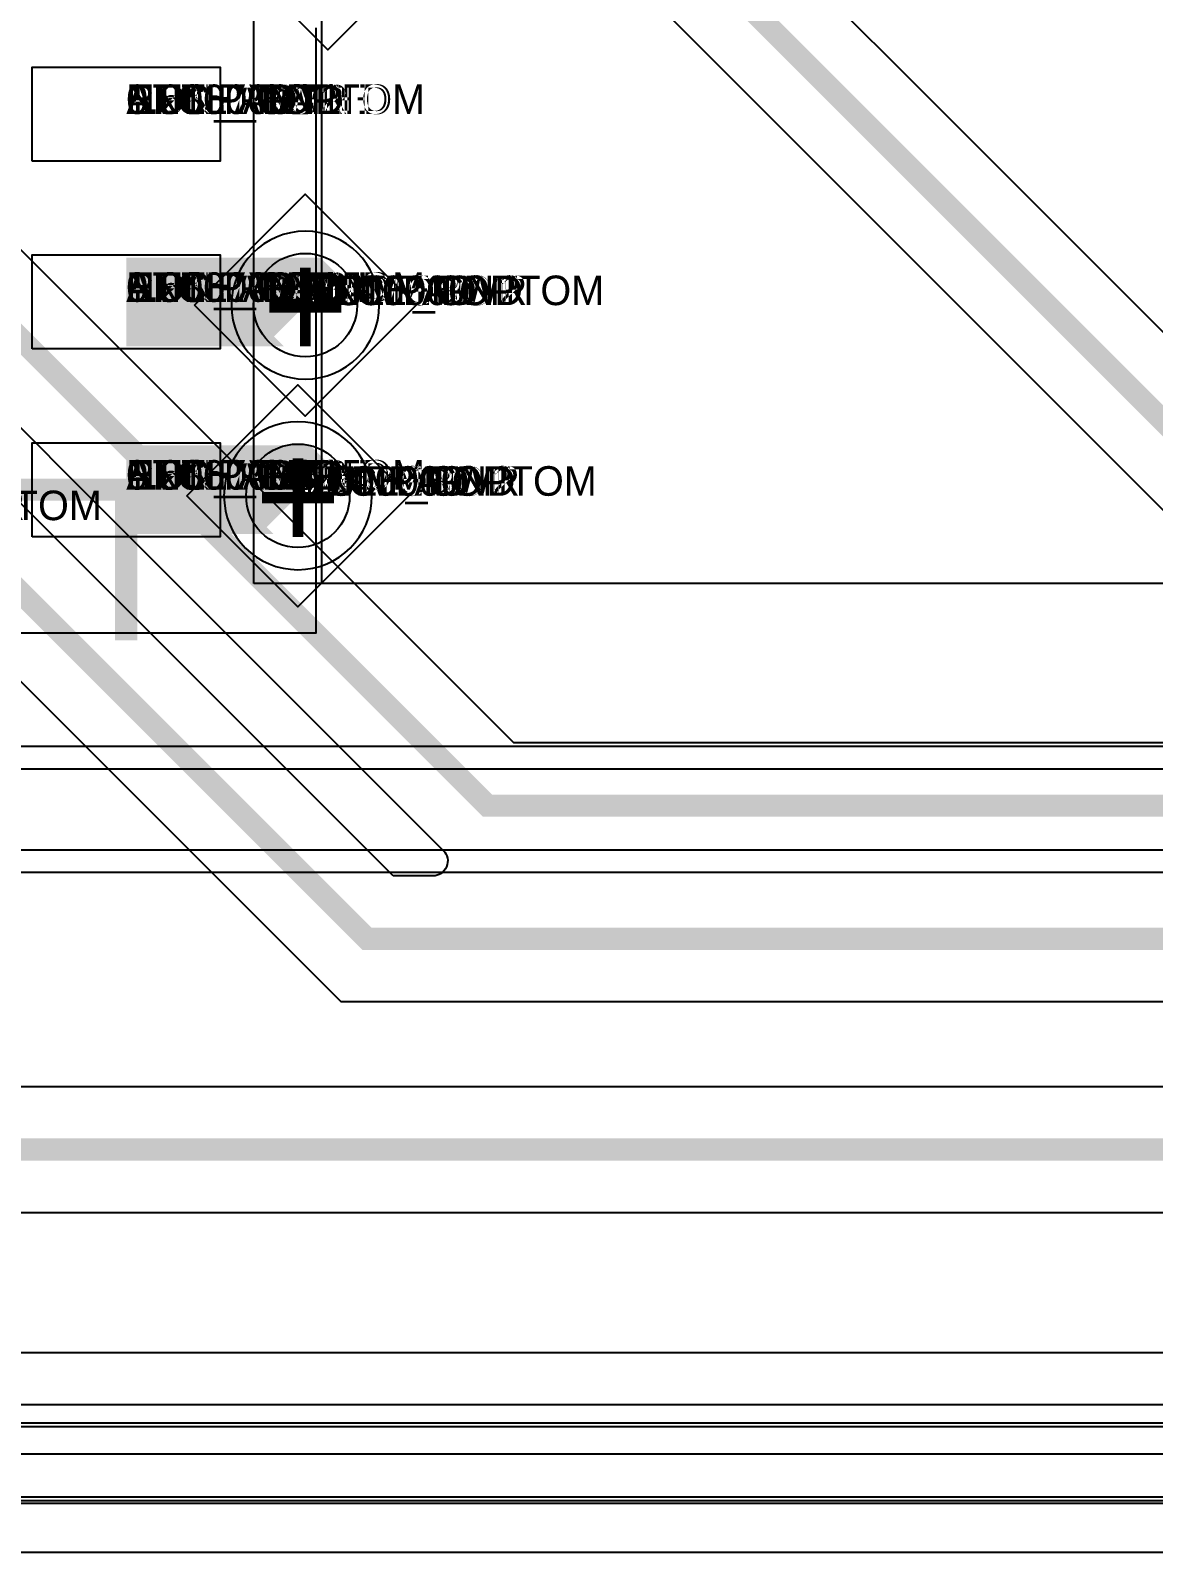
# Model space of a CAD drawing. Extents: x 0 to 323, y 0 to 320.
# Drawn here: x 96.51 to 104.1, y 0 to 10.29 of the extents above; entities that cross this region are included whole.
import ezdxf
from ezdxf.enums import TextEntityAlignment as Align

# ---------------------------------------------------------------- set-up
doc = ezdxf.new("R2010")
doc.units = 0
doc.header["$MEASUREMENT"] = 0
doc.layers.get('0').update_dxf_attribs({"linetype": 'CONTINUOUS'})
for name, color, linetype in [('BOARD_GEOMETRY_OUTLINE', 1, 'CONTINUOUS'), ('CDN_FIGURES', 7, 'CONTINUOUS'), ('ETCH_BOTTOM', 7, 'CONTINUOUS'), ('ETCH_GND', 3, 'CONTINUOUS'), ('ETCH_INT1', 4, 'CONTINUOUS'), ('ETCH_INT2', 5, 'CONTINUOUS'), ('ETCH_PWR', 6, 'CONTINUOUS'), ('ETCH_TOP', 2, 'CONTINUOUS'), ('MANUFACTURING_NCLEGEND-1-6', 8, 'CONTINUOUS'), ('PACKAGE_GEOMETRY_ASSEMBLY_TOP', 11, 'CONTINUOUS')]:
    doc.layers.add(name, color=color, linetype=linetype)

# ---------------------------------------------------------------- blocks, each defined once
blk = doc.blocks.new('FIGURE_DIAMOND')
at = {"layer": 'CDN_FIGURES'}
blk.add_lwpolyline([(-0.5, 0), (0, 0.5), (0.5, 0), (0, -0.5)], close=True, dxfattribs=at)
blk = doc.blocks.new('PAD_INFO')
for tag in ['SHAPE_TYPE', 'PAD_HEIGHT', 'PAD_LAYER', 'PAD_TYPE', 'PAD_WIDTH']:
    blk.add_attdef(tag, (0, 0), '', height=0.2)
at = {"flags": 2}
blk.add_attdef('CDN_TYPE', (0, 0), '', height=0.2, dxfattribs=at)
blk = doc.blocks.new('DRILL_INFO')
at = {"flags": 2}
blk.add_attdef('CDN_TYPE', (0, 0), '', height=0.2, dxfattribs=at)
for tag in ['FSHAPE', 'FCHAR', 'DRILL_HEIGHT', 'DIAMETER', 'PLATED', 'DRILL_WIDTH']:
    blk.add_attdef(tag, (0, 0), '', height=0.2)
blk = doc.blocks.new('VIA0700X0300')
at = {"layer": 'ETCH_BOTTOM'}
blk.add_circle((0, 0), 0.35, dxfattribs=at)
at = {"layer": 'ETCH_GND'}
blk.add_circle((0, 0), 0.35, dxfattribs=at)
at = {"layer": 'ETCH_INT1'}
blk.add_circle((0, 0), 0.35, dxfattribs=at)
at = {"layer": 'ETCH_INT2'}
blk.add_circle((0, 0), 0.35, dxfattribs=at)
at = {"layer": 'ETCH_PWR'}
blk.add_circle((0, 0), 0.35, dxfattribs=at)
at = {"layer": 'ETCH_TOP'}
blk.add_circle((0, 0), 0.35, dxfattribs=at)
ref = blk.add_blockref('PAD_INFO', (0, 0))
ref.add_attrib('PAD_LAYER', 'ETCH_TOP', (0, 0), dxfattribs={"height": 0.2})
ref.add_attrib('SHAPE_TYPE', 'NULL', (0, 0), dxfattribs={"height": 0.2})
ref.add_attrib('PAD_TYPE', 'ANTIPAD', (0, 0), dxfattribs={"height": 0.2})
ref.add_attrib('PAD_WIDTH', '0.000000', (0, 0), dxfattribs={"height": 0.2})
ref.add_attrib('PAD_HEIGHT', '0.000000', (0, 0), dxfattribs={"height": 0.2})
ref = blk.add_blockref('PAD_INFO', (0, 0))
ref.add_attrib('PAD_LAYER', 'ETCH_GND', (0, 0), dxfattribs={"height": 0.2})
ref.add_attrib('SHAPE_TYPE', 'NULL', (0, 0), dxfattribs={"height": 0.2})
ref.add_attrib('PAD_TYPE', 'ANTIPAD', (0, 0), dxfattribs={"height": 0.2})
ref.add_attrib('PAD_WIDTH', '0.000000', (0, 0), dxfattribs={"height": 0.2})
ref.add_attrib('PAD_HEIGHT', '0.000000', (0, 0), dxfattribs={"height": 0.2})
ref = blk.add_blockref('PAD_INFO', (0, 0))
ref.add_attrib('PAD_LAYER', 'ETCH_INT1', (0, 0), dxfattribs={"height": 0.2})
ref.add_attrib('SHAPE_TYPE', 'NULL', (0, 0), dxfattribs={"height": 0.2})
ref.add_attrib('PAD_TYPE', 'ANTIPAD', (0, 0), dxfattribs={"height": 0.2})
ref.add_attrib('PAD_WIDTH', '0.000000', (0, 0), dxfattribs={"height": 0.2})
ref.add_attrib('PAD_HEIGHT', '0.000000', (0, 0), dxfattribs={"height": 0.2})
ref = blk.add_blockref('PAD_INFO', (0, 0))
ref.add_attrib('PAD_LAYER', 'ETCH_INT2', (0, 0), dxfattribs={"height": 0.2})
ref.add_attrib('SHAPE_TYPE', 'NULL', (0, 0), dxfattribs={"height": 0.2})
ref.add_attrib('PAD_TYPE', 'ANTIPAD', (0, 0), dxfattribs={"height": 0.2})
ref.add_attrib('PAD_WIDTH', '0.000000', (0, 0), dxfattribs={"height": 0.2})
ref.add_attrib('PAD_HEIGHT', '0.000000', (0, 0), dxfattribs={"height": 0.2})
ref = blk.add_blockref('PAD_INFO', (0, 0))
ref.add_attrib('PAD_LAYER', 'ETCH_PWR', (0, 0), dxfattribs={"height": 0.2})
ref.add_attrib('SHAPE_TYPE', 'NULL', (0, 0), dxfattribs={"height": 0.2})
ref.add_attrib('PAD_TYPE', 'ANTIPAD', (0, 0), dxfattribs={"height": 0.2})
ref.add_attrib('PAD_WIDTH', '0.000000', (0, 0), dxfattribs={"height": 0.2})
ref.add_attrib('PAD_HEIGHT', '0.000000', (0, 0), dxfattribs={"height": 0.2})
ref = blk.add_blockref('PAD_INFO', (0, 0))
ref.add_attrib('PAD_LAYER', 'ETCH_BOTTOM', (0, 0), dxfattribs={"height": 0.2})
ref.add_attrib('SHAPE_TYPE', 'NULL', (0, 0), dxfattribs={"height": 0.2})
ref.add_attrib('PAD_TYPE', 'ANTIPAD', (0, 0), dxfattribs={"height": 0.2})
ref.add_attrib('PAD_WIDTH', '0.000000', (0, 0), dxfattribs={"height": 0.2})
ref.add_attrib('PAD_HEIGHT', '0.000000', (0, 0), dxfattribs={"height": 0.2})
ref = blk.add_blockref('PAD_INFO', (0, 0))
ref.add_attrib('PAD_LAYER', 'ETCH_TOP', (0, 0), dxfattribs={"height": 0.2})
ref.add_attrib('SHAPE_TYPE', 'NULL', (0, 0), dxfattribs={"height": 0.2})
ref.add_attrib('PAD_TYPE', 'THERMAL', (0, 0), dxfattribs={"height": 0.2})
ref.add_attrib('PAD_WIDTH', '0.000000', (0, 0), dxfattribs={"height": 0.2})
ref.add_attrib('PAD_HEIGHT', '0.000000', (0, 0), dxfattribs={"height": 0.2})
ref = blk.add_blockref('PAD_INFO', (0, 0))
ref.add_attrib('PAD_LAYER', 'ETCH_GND', (0, 0), dxfattribs={"height": 0.2})
ref.add_attrib('SHAPE_TYPE', 'NULL', (0, 0), dxfattribs={"height": 0.2})
ref.add_attrib('PAD_TYPE', 'THERMAL', (0, 0), dxfattribs={"height": 0.2})
ref.add_attrib('PAD_WIDTH', '0.000000', (0, 0), dxfattribs={"height": 0.2})
ref.add_attrib('PAD_HEIGHT', '0.000000', (0, 0), dxfattribs={"height": 0.2})
ref = blk.add_blockref('PAD_INFO', (0, 0))
ref.add_attrib('PAD_LAYER', 'ETCH_INT1', (0, 0), dxfattribs={"height": 0.2})
ref.add_attrib('SHAPE_TYPE', 'NULL', (0, 0), dxfattribs={"height": 0.2})
ref.add_attrib('PAD_TYPE', 'THERMAL', (0, 0), dxfattribs={"height": 0.2})
ref.add_attrib('PAD_WIDTH', '0.000000', (0, 0), dxfattribs={"height": 0.2})
ref.add_attrib('PAD_HEIGHT', '0.000000', (0, 0), dxfattribs={"height": 0.2})
ref = blk.add_blockref('PAD_INFO', (0, 0))
ref.add_attrib('PAD_LAYER', 'ETCH_INT2', (0, 0), dxfattribs={"height": 0.2})
ref.add_attrib('SHAPE_TYPE', 'NULL', (0, 0), dxfattribs={"height": 0.2})
ref.add_attrib('PAD_TYPE', 'THERMAL', (0, 0), dxfattribs={"height": 0.2})
ref.add_attrib('PAD_WIDTH', '0.000000', (0, 0), dxfattribs={"height": 0.2})
ref.add_attrib('PAD_HEIGHT', '0.000000', (0, 0), dxfattribs={"height": 0.2})
ref = blk.add_blockref('PAD_INFO', (0, 0))
ref.add_attrib('PAD_LAYER', 'ETCH_PWR', (0, 0), dxfattribs={"height": 0.2})
ref.add_attrib('SHAPE_TYPE', 'NULL', (0, 0), dxfattribs={"height": 0.2})
ref.add_attrib('PAD_TYPE', 'THERMAL', (0, 0), dxfattribs={"height": 0.2})
ref.add_attrib('PAD_WIDTH', '0.000000', (0, 0), dxfattribs={"height": 0.2})
ref.add_attrib('PAD_HEIGHT', '0.000000', (0, 0), dxfattribs={"height": 0.2})
ref = blk.add_blockref('PAD_INFO', (0, 0))
ref.add_attrib('PAD_LAYER', 'ETCH_BOTTOM', (0, 0), dxfattribs={"height": 0.2})
ref.add_attrib('SHAPE_TYPE', 'NULL', (0, 0), dxfattribs={"height": 0.2})
ref.add_attrib('PAD_TYPE', 'THERMAL', (0, 0), dxfattribs={"height": 0.2})
ref.add_attrib('PAD_WIDTH', '0.000000', (0, 0), dxfattribs={"height": 0.2})
ref.add_attrib('PAD_HEIGHT', '0.000000', (0, 0), dxfattribs={"height": 0.2})
ref = blk.add_blockref('PAD_INFO', (0, 0))
ref.add_attrib('PAD_LAYER', 'ETCH_TOP', (0, 0), dxfattribs={"height": 0.2})
ref.add_attrib('SHAPE_TYPE', 'CIRCLE', (0, 0), dxfattribs={"height": 0.2})
ref.add_attrib('PAD_TYPE', 'REGULAR', (0, 0), dxfattribs={"height": 0.2})
ref.add_attrib('PAD_WIDTH', '0.700000', (0, 0), dxfattribs={"height": 0.2})
ref.add_attrib('PAD_HEIGHT', '0.700000', (0, 0), dxfattribs={"height": 0.2})
ref = blk.add_blockref('PAD_INFO', (0, 0))
ref.add_attrib('PAD_LAYER', 'ETCH_GND', (0, 0), dxfattribs={"height": 0.2})
ref.add_attrib('SHAPE_TYPE', 'CIRCLE', (0, 0), dxfattribs={"height": 0.2})
ref.add_attrib('PAD_TYPE', 'REGULAR', (0, 0), dxfattribs={"height": 0.2})
ref.add_attrib('PAD_WIDTH', '0.700000', (0, 0), dxfattribs={"height": 0.2})
ref.add_attrib('PAD_HEIGHT', '0.700000', (0, 0), dxfattribs={"height": 0.2})
ref = blk.add_blockref('PAD_INFO', (0, 0))
ref.add_attrib('PAD_LAYER', 'ETCH_INT1', (0, 0), dxfattribs={"height": 0.2})
ref.add_attrib('SHAPE_TYPE', 'CIRCLE', (0, 0), dxfattribs={"height": 0.2})
ref.add_attrib('PAD_TYPE', 'REGULAR', (0, 0), dxfattribs={"height": 0.2})
ref.add_attrib('PAD_WIDTH', '0.700000', (0, 0), dxfattribs={"height": 0.2})
ref.add_attrib('PAD_HEIGHT', '0.700000', (0, 0), dxfattribs={"height": 0.2})
ref = blk.add_blockref('PAD_INFO', (0, 0))
ref.add_attrib('PAD_LAYER', 'ETCH_INT2', (0, 0), dxfattribs={"height": 0.2})
ref.add_attrib('SHAPE_TYPE', 'CIRCLE', (0, 0), dxfattribs={"height": 0.2})
ref.add_attrib('PAD_TYPE', 'REGULAR', (0, 0), dxfattribs={"height": 0.2})
ref.add_attrib('PAD_WIDTH', '0.700000', (0, 0), dxfattribs={"height": 0.2})
ref.add_attrib('PAD_HEIGHT', '0.700000', (0, 0), dxfattribs={"height": 0.2})
ref = blk.add_blockref('PAD_INFO', (0, 0))
ref.add_attrib('PAD_LAYER', 'ETCH_PWR', (0, 0), dxfattribs={"height": 0.2})
ref.add_attrib('SHAPE_TYPE', 'CIRCLE', (0, 0), dxfattribs={"height": 0.2})
ref.add_attrib('PAD_TYPE', 'REGULAR', (0, 0), dxfattribs={"height": 0.2})
ref.add_attrib('PAD_WIDTH', '0.700000', (0, 0), dxfattribs={"height": 0.2})
ref.add_attrib('PAD_HEIGHT', '0.700000', (0, 0), dxfattribs={"height": 0.2})
ref = blk.add_blockref('PAD_INFO', (0, 0))
ref.add_attrib('PAD_LAYER', 'ETCH_BOTTOM', (0, 0), dxfattribs={"height": 0.2})
ref.add_attrib('SHAPE_TYPE', 'CIRCLE', (0, 0), dxfattribs={"height": 0.2})
ref.add_attrib('PAD_TYPE', 'REGULAR', (0, 0), dxfattribs={"height": 0.2})
ref.add_attrib('PAD_WIDTH', '0.700000', (0, 0), dxfattribs={"height": 0.2})
ref.add_attrib('PAD_HEIGHT', '0.700000', (0, 0), dxfattribs={"height": 0.2})
ref = blk.add_blockref('DRILL_INFO', (0, 0))
ref.add_attrib('DIAMETER', '0.300000', (0, 0), dxfattribs={"height": 0.2})
ref.add_attrib('PLATED', 'PLATED', (0, 0), dxfattribs={"height": 0.2})
ref.add_attrib('FSHAPE', 'DIAMOND', (0, 0), dxfattribs={"height": 0.2})
ref.add_attrib('FCHAR', '+', (0, 0), dxfattribs={"height": 0.2})
ref.add_attrib('DRILL_WIDTH', '1.500000', (0, 0), dxfattribs={"height": 0.2})
ref.add_attrib('DRILL_HEIGHT', '1.500000', (0, 0), dxfattribs={"height": 0.2})
for tag in ['CDN_TYPE', 'PIN']:
    blk.add_attdef(tag, (0, 0), '', height=0.2)
at = {"flags": 2}
for tag in ['PSTKNAME', 'BBV']:
    blk.add_attdef(tag, (0, 0), '', height=0.2, dxfattribs=at)
blk = doc.blocks.new('SMD50_25')
at = {"layer": 'ETCH_TOP'}
blk.add_lwpolyline([(-0.635, -0.318), (-0.635, 0.318), (0.635, 0.318), (0.635, -0.318)], close=True, dxfattribs=at)
ref = blk.add_blockref('PAD_INFO', (0, 0))
ref.add_attrib('PAD_LAYER', 'ETCH_TOP', (0, 0), dxfattribs={"height": 0.2})
ref.add_attrib('SHAPE_TYPE', 'NULL', (0, 0), dxfattribs={"height": 0.2})
ref.add_attrib('PAD_TYPE', 'ANTIPAD', (0, 0), dxfattribs={"height": 0.2})
ref.add_attrib('PAD_WIDTH', '0.000000', (0, 0), dxfattribs={"height": 0.2})
ref.add_attrib('PAD_HEIGHT', '0.000000', (0, 0), dxfattribs={"height": 0.2})
ref = blk.add_blockref('PAD_INFO', (0, 0))
ref.add_attrib('PAD_LAYER', 'ETCH_GND', (0, 0), dxfattribs={"height": 0.2})
ref.add_attrib('SHAPE_TYPE', 'NULL', (0, 0), dxfattribs={"height": 0.2})
ref.add_attrib('PAD_TYPE', 'ANTIPAD', (0, 0), dxfattribs={"height": 0.2})
ref.add_attrib('PAD_WIDTH', '0.000000', (0, 0), dxfattribs={"height": 0.2})
ref.add_attrib('PAD_HEIGHT', '0.000000', (0, 0), dxfattribs={"height": 0.2})
ref = blk.add_blockref('PAD_INFO', (0, 0))
ref.add_attrib('PAD_LAYER', 'ETCH_INT1', (0, 0), dxfattribs={"height": 0.2})
ref.add_attrib('SHAPE_TYPE', 'NULL', (0, 0), dxfattribs={"height": 0.2})
ref.add_attrib('PAD_TYPE', 'ANTIPAD', (0, 0), dxfattribs={"height": 0.2})
ref.add_attrib('PAD_WIDTH', '0.000000', (0, 0), dxfattribs={"height": 0.2})
ref.add_attrib('PAD_HEIGHT', '0.000000', (0, 0), dxfattribs={"height": 0.2})
ref = blk.add_blockref('PAD_INFO', (0, 0))
ref.add_attrib('PAD_LAYER', 'ETCH_INT2', (0, 0), dxfattribs={"height": 0.2})
ref.add_attrib('SHAPE_TYPE', 'NULL', (0, 0), dxfattribs={"height": 0.2})
ref.add_attrib('PAD_TYPE', 'ANTIPAD', (0, 0), dxfattribs={"height": 0.2})
ref.add_attrib('PAD_WIDTH', '0.000000', (0, 0), dxfattribs={"height": 0.2})
ref.add_attrib('PAD_HEIGHT', '0.000000', (0, 0), dxfattribs={"height": 0.2})
ref = blk.add_blockref('PAD_INFO', (0, 0))
ref.add_attrib('PAD_LAYER', 'ETCH_PWR', (0, 0), dxfattribs={"height": 0.2})
ref.add_attrib('SHAPE_TYPE', 'NULL', (0, 0), dxfattribs={"height": 0.2})
ref.add_attrib('PAD_TYPE', 'ANTIPAD', (0, 0), dxfattribs={"height": 0.2})
ref.add_attrib('PAD_WIDTH', '0.000000', (0, 0), dxfattribs={"height": 0.2})
ref.add_attrib('PAD_HEIGHT', '0.000000', (0, 0), dxfattribs={"height": 0.2})
ref = blk.add_blockref('PAD_INFO', (0, 0))
ref.add_attrib('PAD_LAYER', 'ETCH_BOTTOM', (0, 0), dxfattribs={"height": 0.2})
ref.add_attrib('SHAPE_TYPE', 'NULL', (0, 0), dxfattribs={"height": 0.2})
ref.add_attrib('PAD_TYPE', 'ANTIPAD', (0, 0), dxfattribs={"height": 0.2})
ref.add_attrib('PAD_WIDTH', '0.000000', (0, 0), dxfattribs={"height": 0.2})
ref.add_attrib('PAD_HEIGHT', '0.000000', (0, 0), dxfattribs={"height": 0.2})
ref = blk.add_blockref('PAD_INFO', (0, 0))
ref.add_attrib('PAD_LAYER', 'ETCH_TOP', (0, 0), dxfattribs={"height": 0.2})
ref.add_attrib('SHAPE_TYPE', 'NULL', (0, 0), dxfattribs={"height": 0.2})
ref.add_attrib('PAD_TYPE', 'THERMAL', (0, 0), dxfattribs={"height": 0.2})
ref.add_attrib('PAD_WIDTH', '0.000000', (0, 0), dxfattribs={"height": 0.2})
ref.add_attrib('PAD_HEIGHT', '0.000000', (0, 0), dxfattribs={"height": 0.2})
ref = blk.add_blockref('PAD_INFO', (0, 0))
ref.add_attrib('PAD_LAYER', 'ETCH_GND', (0, 0), dxfattribs={"height": 0.2})
ref.add_attrib('SHAPE_TYPE', 'NULL', (0, 0), dxfattribs={"height": 0.2})
ref.add_attrib('PAD_TYPE', 'THERMAL', (0, 0), dxfattribs={"height": 0.2})
ref.add_attrib('PAD_WIDTH', '0.000000', (0, 0), dxfattribs={"height": 0.2})
ref.add_attrib('PAD_HEIGHT', '0.000000', (0, 0), dxfattribs={"height": 0.2})
ref = blk.add_blockref('PAD_INFO', (0, 0))
ref.add_attrib('PAD_LAYER', 'ETCH_INT1', (0, 0), dxfattribs={"height": 0.2})
ref.add_attrib('SHAPE_TYPE', 'NULL', (0, 0), dxfattribs={"height": 0.2})
ref.add_attrib('PAD_TYPE', 'THERMAL', (0, 0), dxfattribs={"height": 0.2})
ref.add_attrib('PAD_WIDTH', '0.000000', (0, 0), dxfattribs={"height": 0.2})
ref.add_attrib('PAD_HEIGHT', '0.000000', (0, 0), dxfattribs={"height": 0.2})
ref = blk.add_blockref('PAD_INFO', (0, 0))
ref.add_attrib('PAD_LAYER', 'ETCH_INT2', (0, 0), dxfattribs={"height": 0.2})
ref.add_attrib('SHAPE_TYPE', 'NULL', (0, 0), dxfattribs={"height": 0.2})
ref.add_attrib('PAD_TYPE', 'THERMAL', (0, 0), dxfattribs={"height": 0.2})
ref.add_attrib('PAD_WIDTH', '0.000000', (0, 0), dxfattribs={"height": 0.2})
ref.add_attrib('PAD_HEIGHT', '0.000000', (0, 0), dxfattribs={"height": 0.2})
ref = blk.add_blockref('PAD_INFO', (0, 0))
ref.add_attrib('PAD_LAYER', 'ETCH_PWR', (0, 0), dxfattribs={"height": 0.2})
ref.add_attrib('SHAPE_TYPE', 'NULL', (0, 0), dxfattribs={"height": 0.2})
ref.add_attrib('PAD_TYPE', 'THERMAL', (0, 0), dxfattribs={"height": 0.2})
ref.add_attrib('PAD_WIDTH', '0.000000', (0, 0), dxfattribs={"height": 0.2})
ref.add_attrib('PAD_HEIGHT', '0.000000', (0, 0), dxfattribs={"height": 0.2})
ref = blk.add_blockref('PAD_INFO', (0, 0))
ref.add_attrib('PAD_LAYER', 'ETCH_BOTTOM', (0, 0), dxfattribs={"height": 0.2})
ref.add_attrib('SHAPE_TYPE', 'NULL', (0, 0), dxfattribs={"height": 0.2})
ref.add_attrib('PAD_TYPE', 'THERMAL', (0, 0), dxfattribs={"height": 0.2})
ref.add_attrib('PAD_WIDTH', '0.000000', (0, 0), dxfattribs={"height": 0.2})
ref.add_attrib('PAD_HEIGHT', '0.000000', (0, 0), dxfattribs={"height": 0.2})
ref = blk.add_blockref('PAD_INFO', (0, 0))
ref.add_attrib('PAD_LAYER', 'ETCH_TOP', (0, 0), dxfattribs={"height": 0.2})
ref.add_attrib('SHAPE_TYPE', 'RECTANGLE', (0, 0), dxfattribs={"height": 0.2})
ref.add_attrib('PAD_TYPE', 'REGULAR', (0, 0), dxfattribs={"height": 0.2})
ref.add_attrib('PAD_WIDTH', '1.270000', (0, 0), dxfattribs={"height": 0.2})
ref.add_attrib('PAD_HEIGHT', '0.635000', (0, 0), dxfattribs={"height": 0.2})
ref = blk.add_blockref('PAD_INFO', (0, 0))
ref.add_attrib('PAD_LAYER', 'ETCH_GND', (0, 0), dxfattribs={"height": 0.2})
ref.add_attrib('SHAPE_TYPE', 'NULL', (0, 0), dxfattribs={"height": 0.2})
ref.add_attrib('PAD_TYPE', 'REGULAR', (0, 0), dxfattribs={"height": 0.2})
ref.add_attrib('PAD_WIDTH', '0.000000', (0, 0), dxfattribs={"height": 0.2})
ref.add_attrib('PAD_HEIGHT', '0.000000', (0, 0), dxfattribs={"height": 0.2})
ref = blk.add_blockref('PAD_INFO', (0, 0))
ref.add_attrib('PAD_LAYER', 'ETCH_INT1', (0, 0), dxfattribs={"height": 0.2})
ref.add_attrib('SHAPE_TYPE', 'NULL', (0, 0), dxfattribs={"height": 0.2})
ref.add_attrib('PAD_TYPE', 'REGULAR', (0, 0), dxfattribs={"height": 0.2})
ref.add_attrib('PAD_WIDTH', '0.000000', (0, 0), dxfattribs={"height": 0.2})
ref.add_attrib('PAD_HEIGHT', '0.000000', (0, 0), dxfattribs={"height": 0.2})
ref = blk.add_blockref('PAD_INFO', (0, 0))
ref.add_attrib('PAD_LAYER', 'ETCH_INT2', (0, 0), dxfattribs={"height": 0.2})
ref.add_attrib('SHAPE_TYPE', 'NULL', (0, 0), dxfattribs={"height": 0.2})
ref.add_attrib('PAD_TYPE', 'REGULAR', (0, 0), dxfattribs={"height": 0.2})
ref.add_attrib('PAD_WIDTH', '0.000000', (0, 0), dxfattribs={"height": 0.2})
ref.add_attrib('PAD_HEIGHT', '0.000000', (0, 0), dxfattribs={"height": 0.2})
ref = blk.add_blockref('PAD_INFO', (0, 0))
ref.add_attrib('PAD_LAYER', 'ETCH_PWR', (0, 0), dxfattribs={"height": 0.2})
ref.add_attrib('SHAPE_TYPE', 'NULL', (0, 0), dxfattribs={"height": 0.2})
ref.add_attrib('PAD_TYPE', 'REGULAR', (0, 0), dxfattribs={"height": 0.2})
ref.add_attrib('PAD_WIDTH', '0.000000', (0, 0), dxfattribs={"height": 0.2})
ref.add_attrib('PAD_HEIGHT', '0.000000', (0, 0), dxfattribs={"height": 0.2})
ref = blk.add_blockref('PAD_INFO', (0, 0))
ref.add_attrib('PAD_LAYER', 'ETCH_BOTTOM', (0, 0), dxfattribs={"height": 0.2})
ref.add_attrib('SHAPE_TYPE', 'NULL', (0, 0), dxfattribs={"height": 0.2})
ref.add_attrib('PAD_TYPE', 'REGULAR', (0, 0), dxfattribs={"height": 0.2})
ref.add_attrib('PAD_WIDTH', '0.000000', (0, 0), dxfattribs={"height": 0.2})
ref.add_attrib('PAD_HEIGHT', '0.000000', (0, 0), dxfattribs={"height": 0.2})
ref = blk.add_blockref('DRILL_INFO', (0, 0))
ref.add_attrib('DIAMETER', '0.000000', (0, 0), dxfattribs={"height": 0.2})
ref.add_attrib('PLATED', 'NON_PLATED', (0, 0), dxfattribs={"height": 0.2})
ref.add_attrib('FSHAPE', 'NULL', (0, 0), dxfattribs={"height": 0.2})
ref.add_attrib('DRILL_WIDTH', '0.000000', (0, 0), dxfattribs={"height": 0.2})
ref.add_attrib('DRILL_HEIGHT', '0.000000', (0, 0), dxfattribs={"height": 0.2})
for tag in ['CDN_TYPE', 'PIN']:
    blk.add_attdef(tag, (0, 0), '', height=0.2)
at = {"flags": 2}
for tag in ['PSTKNAME', 'BBV']:
    blk.add_attdef(tag, (0, 0), '', height=0.2, dxfattribs=at)
blk = doc.blocks.new('SOIC24W')
at = {"layer": 'PACKAGE_GEOMETRY_ASSEMBLY_TOP'}
blk.add_lwpolyline([(-3.8354, -7.62), (-3.8354, 7.62), (3.7846, 7.62), (3.7846, -7.62)], close=True, dxfattribs=at)
blk.add_lwpolyline([(-3.3782, 7.62), (-3.3782, -7.62)], dxfattribs=at)
at = {"layer": 'ETCH_TOP'}
ref = blk.add_blockref('SMD50_25', (-4.699, -6.985), dxfattribs=at)
ref.add_attrib('CDN_TYPE', 'PIN', (0, 0), dxfattribs={"height": 0.2})
ref.add_attrib('PIN', '12', (0, 0), dxfattribs={"height": 0.2})
ref = blk.add_blockref('SMD50_25', (-4.699, -4.445), dxfattribs=at)
ref.add_attrib('CDN_TYPE', 'PIN', (0, 0), dxfattribs={"height": 0.2})
ref.add_attrib('PIN', '10', (0, 0), dxfattribs={"height": 0.2})
ref = blk.add_blockref('SMD50_25', (-4.699, -5.715), dxfattribs=at)
ref.add_attrib('CDN_TYPE', 'PIN', (0, 0), dxfattribs={"height": 0.2})
ref.add_attrib('PIN', '11', (0, 0), dxfattribs={"height": 0.2})
ref = blk.add_blockref('SMD50_25', (4.699, -6.985), dxfattribs=at)
ref.add_attrib('CDN_TYPE', 'PIN', (0, 0), dxfattribs={"height": 0.2})
ref.add_attrib('PIN', '13', (0, 0), dxfattribs={"height": 0.2})
ref = blk.add_blockref('SMD50_25', (4.699, -5.715), dxfattribs=at)
ref.add_attrib('CDN_TYPE', 'PIN', (0, 0), dxfattribs={"height": 0.2})
ref.add_attrib('PIN', '14', (0, 0), dxfattribs={"height": 0.2})
ref = blk.add_blockref('SMD50_25', (4.699, -4.445), dxfattribs=at)
ref.add_attrib('CDN_TYPE', 'PIN', (0, 0), dxfattribs={"height": 0.2})
ref.add_attrib('PIN', '15', (0, 0), dxfattribs={"height": 0.2})
at = {"flags": 2}
for tag in ['SYMBOL_TYPE', 'CDN_TYPE', 'REFDES']:
    blk.add_attdef(tag, (0, 0), '', height=0.2, dxfattribs=at)

msp = doc.modelspace()

# ---------------------------------------------------------------- linework, layer by layer
at = {"layer": 'BOARD_GEOMETRY_OUTLINE'}
msp.add_lwpolyline([(0, 116.6), (0, 118.2), (190.2, 118.2), (190.2, 0), (0, 0), (0, 118.2)], dxfattribs=at)
at = {"layer": 'ETCH_BOTTOM'}
msp.add_lwpolyline([(0.135, 0.375), (0.135, 117.746), (189.669, 117.746), (189.669, 0.375)], close=True, dxfattribs=at)
at = {"layer": 'ETCH_GND'}
msp.add_lwpolyline([(189.5, 0.35), (0.1, 0.35), (0.1, 117.55), (189.5, 117.55)], close=True, dxfattribs=at)
at = {"layer": 'ETCH_INT1'}
msp.add_lwpolyline([(189.747, 0.331), (0.416, 0.331), (0.416, 117.577), (189.747, 117.577)], close=True, dxfattribs=at)
for points in [[(98.369, 8.935, 1), (98.369, 7.935, 1)], [(98.319, 7.646, 1), (98.319, 6.646, 1)], [(92.856, 4.75), (92.841, 4.772, 0.110883), (92.468, 5.11, -0.770461), (92.518, 5.3), (105.664, 5.3, -0.478266), (105.763, 5.177, 0.125682), (105.774, 4.88, -0.501036), (105.677, 4.75)]]:
    msp.add_lwpolyline(points, format="xyb", close=True, dxfattribs=at)
for points in [[(143.9, 5.45), (106.651, 5.45), (106.638, 5.459, 0.316177), (106.062, 5.459), (106.049, 5.45), (74.577, 5.45)], [(83.291, 4.464, 1.42085), (85.269, 4.464, -0.519028), (85.364, 4.6), (85.736, 4.6, -0.519028), (85.832, 4.464, 1.42085), (87.808, 4.464, -0.519028), (87.904, 4.6), (88.276, 4.6, -0.519028), (88.371, 4.464, 1.42085), (90.349, 4.464, -0.519028), (90.444, 4.6), (90.816, 4.6, -0.519028), (90.912, 4.464, 1.42085), (92.888, 4.464, -0.519028), (92.984, 4.6), (106.132, 4.6), (106.142, 4.595, 0.21829), (106.558, 4.595), (106.569, 4.6), (106.96, 4.6, -0.609283), (107.043, 4.44, 1.938258), (107.858, 4.44, -0.609283), (107.94, 4.6), (144.2, 4.6)]]:
    msp.add_lwpolyline(points, format="xyb", dxfattribs=at)
for points in [[(163.1, 1), (23.75, 1)], [(163.162, 0.85), (23.688, 0.85)]]:
    msp.add_lwpolyline(points, dxfattribs=at)
at = {"layer": 'ETCH_INT2'}
msp.add_lwpolyline([(189.88, 0.665), (0.485, 0.665), (0.485, 117.596), (189.88, 117.596)], close=True, dxfattribs=at)
for points, format in [([(63.15, 70.5, 0.15, 0.15, 0), (62.287, 70.5, 0.15, 0.15, 0), (60.103, 68.316, 0.15, 0.15, 0), (60.103, 55.31, 0.15, 0.15, 0), (60.425, 54.988, 0.15, 0.15, 0), (60.425, 53.112, 0.15, 0.15, 0), (60.275, 52.962, 0.15, 0.15, 0), (60.275, 41.852, 0.15, 0.15, 0), (92.691, 9.436, 0.15, 0.15, 0), (93.028, 9.099, 0.15, 0.15, 0), (93.838, 9.099, 0.15, 0.15, 0), (98.787, 4.15, 0.15, 0.15, 0), (107.45, 4.15, 0.15, 0.15, 0)], "xyseb"), ([(106.35, 5.05, 0.15, 0.15, 0), (99.602, 5.05, 0.15, 0.15, 0), (98.081, 6.571, 0.15, 0.15, 0), (97.047, 7.605, 0.15, 0.15, 0), (89.075, 15.577, 0.15, 0.15, 0), (89.075, 16.125, 0.15, 0.15, 0), (60.725, 44.475, 0.15, 0.15, 0), (60.725, 55.113, 0.15, 0.15, 0), (60.525, 55.313, 0.15, 0.15, 0), (60.525, 65.175, 0.15, 0.15, 0), (62.2, 66.85, 0.15, 0.15, 0), (62.2, 69.6, 0.15, 0.15, 0)], "xyseb"), ([(108.9, 3.6, 0.15, 0.15, 0), (105.86, 6.64, 0.15, 0.15, 0), (105.181, 6.64, 0.15, 0.15, 0), (98.832, 12.989, 0.15, 0.15, 0), (98.359, 12.989, 0.15, 0.15, 0), (96.513, 14.835, 0.15, 0.15, 0), (96.513, 15.054, 0.15, 0.15, 0), (96.509, 15.099, 0.15, 0.15, 0), (96.5, 15.108, 0.15, 0.15, 0), (96.5, 15.813, 0.15, 0.15, 0), (94.717, 17.596, 0.15, 0.15, 0), (94.424, 17.596, 0.15, 0.15, 0), (91.8, 20.22, 0.15, 0.15, 0), (86.375, 25.645, 0.15, 0.15, 0), (86.375, 29.738, 0.15, 0.15, 0), (80.8, 35.313, 0.15, 0.15, 0), (80.8, 37.663, 0.15, 0.15, 0), (70.178, 48.285, 0.15, 0.15, 0), (70.178, 56.278, 0.15, 0.15, 0)], "xyseb"), ([(92.211, 37.602), (99.682, 30.131), (99.682, 19.678), (98.918, 18.914), (98.926, 18.885, -0.554752), (98.355, 18.258), (98.35, 18.259), (98.295, 18.259), (98.295, 18.151), (98.584, 17.862), (98.597, 17.859, -1.23076), (98.159, 16.983, 0.627269), (97.995, 16.904), (97.995, 16.475, 0.713594), (98.177, 16.412, -0.620776), (99.055, 16.232), (99.058, 16.219), (99.571, 15.706), (99.571, 14.449), (98.993, 13.872), (99.016, 13.837, -0.234666), (99.068, 13.395), (99.057, 13.365), (105.357, 7.065)], "xyb"), ([(74.858, 32.248), (87.201, 20.698), (87.801, 20.098, -0.440646), (87.794, 19.949, 1.092952), (88.499, 19.244, -0.440646), (88.648, 19.251), (97.413, 10.486), (98.257, 10.486), (98.269, 10.479, 1.740689), (98.269, 11.343), (98.257, 11.336), (97.765, 11.336), (92.149, 16.952, -0.526334), (92.18, 17.116, 0.214832), (92.453, 17.423, -0.562554), (92.622, 17.464), (97.932, 12.154, 0.198912), (98.232, 12.029), (98.251, 12.029), (98.265, 12.019, 0.408718), (98.96, 12.1, -0.446085), (99.111, 12.108), (105.005, 6.215)], "xyb"), ([(106.086, 5.475), (99.778, 5.475), (92.269, 12.984, -0.614764), (92.326, 13.156, 1.97508), (91.756, 13.726, -0.614764), (91.584, 13.669), (89.858, 15.396, -0.506228), (89.882, 15.557, 1.006236), (89.412, 16.44), (89.379, 16.422), (74.373, 31.429, -0.526334)], "xyb")]:
    msp.add_lwpolyline(points, format=format, dxfattribs=at)
msp.add_lwpolyline([(98.963, 4.575), (94.014, 9.524), (93.865, 9.524, -0.438145), (93.764, 9.634, 0.72823), (92.885, 9.998, -0.437934), (92.736, 9.992), (60.7, 42.028), (60.7, 42.3, -0.438145), (60.81, 42.401, 0.496633), (61.341, 42.996, -0.740183), (61.512, 43.087), (88.65, 15.949), (88.65, 15.401), (99.302, 4.748, -0.668179), (99.231, 4.575)], format="xyb", close=True, dxfattribs=at)
msp.add_lwpolyline([(107.186, 3.725), (98.611, 3.725), (93.662, 8.674), (92.852, 8.674), (59.85, 41.676)], dxfattribs=at)
at = {"layer": 'ETCH_PWR'}
for points in [[(98.869, 8.435, 1), (97.869, 8.435, 1)], [(98.819, 7.146, 1), (97.819, 7.146, 1)]]:
    msp.add_lwpolyline(points, format="xyb", close=True, dxfattribs=at)
msp.add_lwpolyline([(188.75, 1.35), (58.65, 1.35)], dxfattribs=at)
at = {"layer": 'ETCH_TOP'}
for points, format in [([(94.7, 16.8, 0.15, 0.15, 0), (94.7, 7.859, 0.15, 0.15, 0), (92.169, 5.328, 0.15, 0.15, 0), (91.527, 5.328, 0.15, 0.15, 0), (90.775, 4.576, 0.15, 0.15, 0), (90.775, 3.644, 0.15, 0.15, 0), (91.694, 2.725, 0.15, 0.15, 0), (109.644, 2.725, 0.15, 0.15, 0), (113.896, 6.977, 0.15, 0.15, 0), (113.896, 10.268, 0.15, 0.15, 0), (113.116, 11.048, 0.15, 0.15, 0), (112.293, 11.048, 0.15, 0.15, 0)], "xyseb"), ([(106.591, 3.15), (96.372, 3.15), (96.372, 6.219), (98.443, 6.219), (98.443, 10.31, -0.402701)], "xyb"), ([(97.158, 8.457, 0.6, 0.6, 0), (98.347, 8.457, 0.6, 0.6, 0), (98.369, 8.435, 0.6, 0.6, 0)], "xyseb"), ([(97.158, 7.187, 0.6, 0.6, 0), (98.278, 7.187, 0.6, 0.6, 0), (98.319, 7.146, 0.6, 0.6, 0)], "xyseb"), ([(95.822, 7.187, 0.15, 0.15, 0), (97.158, 7.187, 0.15, 0.15, 0)], "xyseb"), ([(97.158, 6.169, 0.15, 0.15, 0), (97.158, 7.187, 0.15, 0.15, 0)], "xyseb")]:
    msp.add_lwpolyline(points, format=format, dxfattribs=at)
for points in [[(91.518, 2.3), (109.82, 2.3)], [(189.211, 0.874), (79.377, 0.874)]]:
    msp.add_lwpolyline(points, dxfattribs=at)

# ---------------------------------------------------------------- block references
msp.add_blockref('SOIC24W', (101.857, 14.172))
for p in [(98.369, 8.435), (98.319, 7.146), (94.972, 6.981)]:
    msp.add_blockref('VIA0700X0300', p, dxfattribs=at)
at = {"layer": 'MANUFACTURING_NCLEGEND-1-6', "xscale": 1.5, "yscale": 1.5}
for p in [(98.521, 10.911), (98.369, 8.435), (98.319, 7.146)]:
    msp.add_blockref('FIGURE_DIAMOND', p, dxfattribs=at)

# ---------------------------------------------------------------- texts
at = {"layer": 'MANUFACTURING_NCLEGEND-1-6'}
for p in [(98.369, 8.435), (98.319, 7.146)]:
    msp.add_text('+', height=0.75, dxfattribs=at).set_placement(p, align=Align.MIDDLE_CENTER)

doc.saveas('drawing.dxf')
